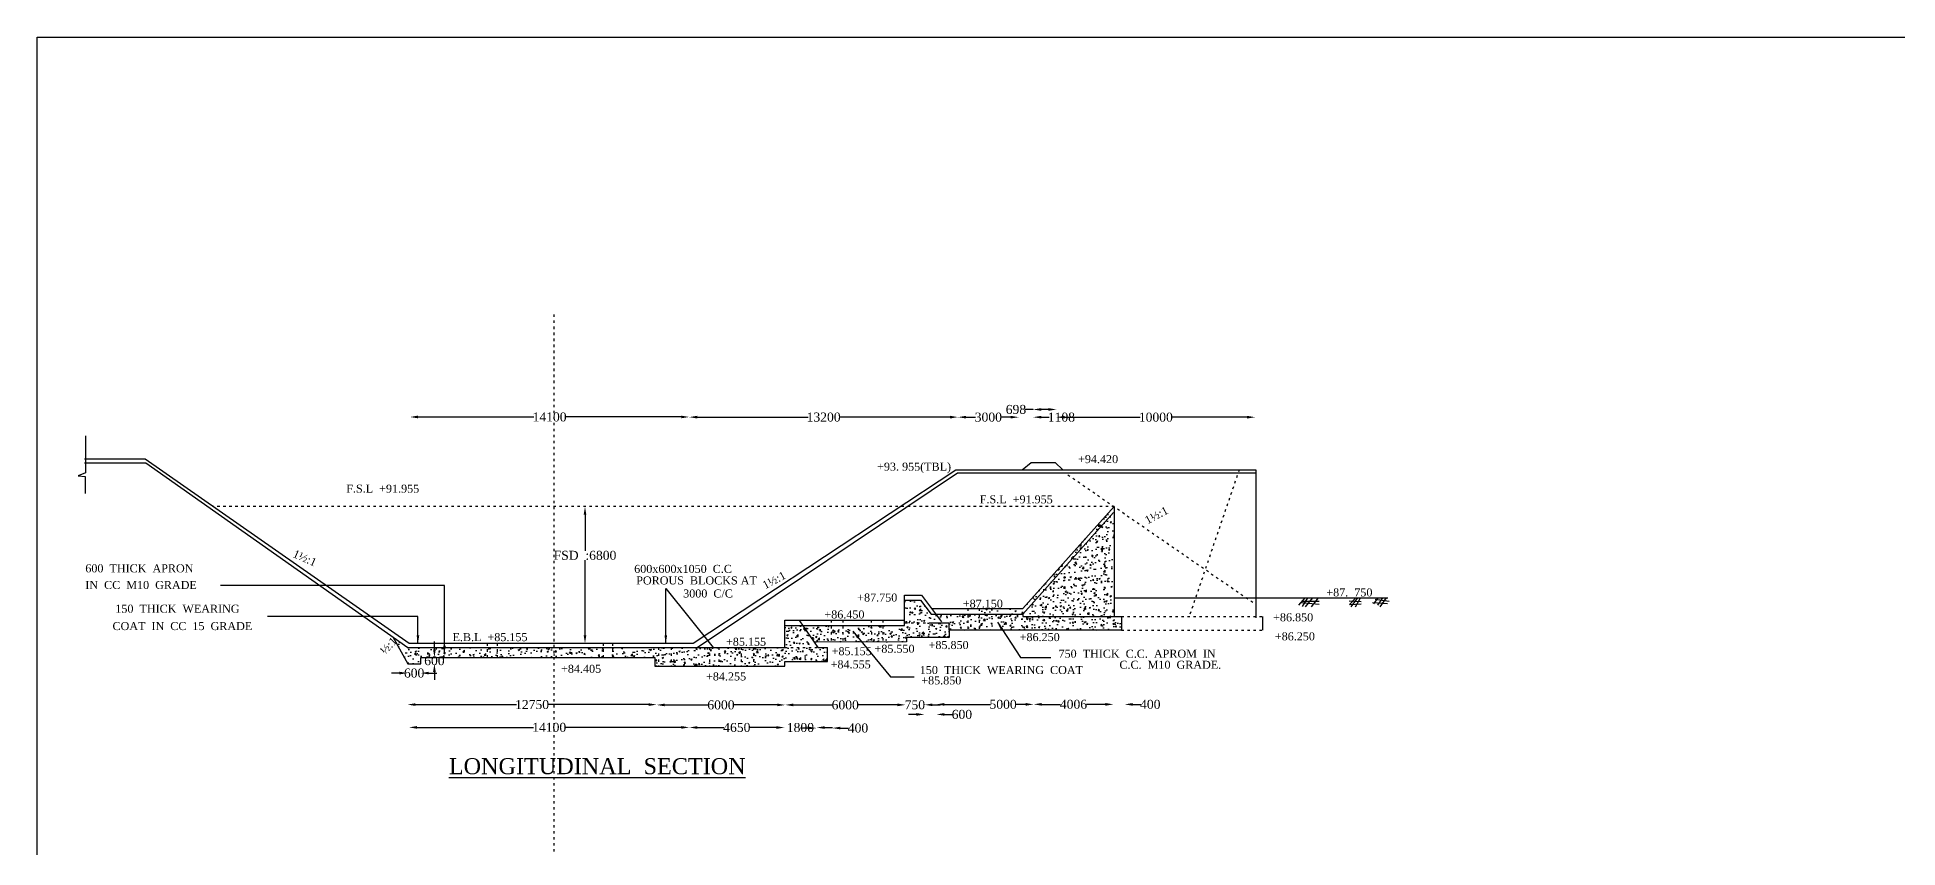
# Model space of a CAD drawing. Header units: millimetres. Extents: x 8946 to 179991, y 2465 to 113489.
# Drawn here: x 8946 to 101933, y 73013 to 113489 of the extents above; entities that cross this region are included whole.
import ezdxf

# ---------------------------------------------------------------- set-up
doc = ezdxf.new("R2010")
doc.units = ezdxf.units.MM
doc.header["$MEASUREMENT"] = 0
doc.header["$PDMODE"] = 66
doc.header["$PDSIZE"] = 170
doc.linetypes.add('ACAD_ISO03W100', pattern=[30, 12, -18])
for name, color, linetype in [('DIM', 5, 'Continuous'), ('DOT LINE', 3, 'ACAD_ISO03W100'), ('DWG. LINE', 1, 'Continuous'), ('HATCH', 2, 'Continuous'), ('TEXT', 7, 'Continuous')]:
    doc.layers.add(name, color=color, linetype=linetype)
doc.layers.add('TITLE', color=7, linetype='Continuous', lineweight=30)
doc.styles.get("Standard").update_dxf_attribs({"font": 'TIMES.TTF', "height": 450})
doc.dimstyles.get("Standard").update_dxf_attribs({"dimtxt": 450, "dimasz": 400, "dimexe": 0.18, "dimexo": 0.0625, "dimgap": 0.09, "dimtad": 0, "dimtih": 1, "dimtoh": 1, "dimdec": 1, "dimzin": 0, "dimdsep": 46, "dimtxsty": 'Standard', "dimcen": 0.09, "dimse1": 1, "dimse2": 1, "dimclrd": 5, "dimclre": 5, "dimclrt": 4, "dimadec": 0, "dimazin": 0, "dimtfac": 1, "dimtdec": 1, "dimtofl": 0, "dimtmove": 0, "dimatfit": 3, "dimfxl": 1, "dimtolj": 1, "dimtzin": 0, "dimarcsym": 0})
pattern_1 = [(50, (0, 0), (717.2602, -62.752), [75, -825]), (355, (0, 0), (-138.7513, 752.192), [60, -660]), (100.4514, (59.8, -5.2), (578.5094, 689.4395), [63.74, -701.142]), (46.1842, (0, 200), (1067.241, -165.519), [112.5, -1237.5]), (96.6356, (88.9, 186.2), (934.663, 974.118), [95.61, -1051.713]), (351.1842, (0, 200), (934.662, 974.119), [90, -990]), (21, (100, 150), (596.907, -402.619), [75, -825]), (326, (100, 150), (243.3153, 725.15), [60, -660]), (71.4514, (149.74, 116.45), (840.2226, 322.5305), [63.74, -701.142]), (37.5, (0, 0), (12.15986, 332.89385), [0, -652, 0, -670, 0, -662.5]), (7.5, (0, 0), (263.0695, 394.4117), [0, -382, 0, -637, 0, -252.5]), (327.5, (-223, 0), (533.82244, -22.5549), [0, -250, 0, -780, 0, -1035]), (317.5, (-323, 0), (583.1862, 100.105), [0, -325, 0, -518, 0, -735])]

# ---------------------------------------------------------------- blocks, each defined once
blk = doc.blocks.new('*D2')
at = {"layer": 'Defpoints', "color": 0}
for p in [(27574, 94514), (41530, 94525), (41530, 94514)]:
    blk.add_point(p, dxfattribs=at)
at = {"layer": 'DIM', "color": 5, "lineweight": -2}
for p, q in [((27974, 94525), (33772, 94525)), ((41130, 94525), (35332, 94525))]:
    blk.add_line(p, q, dxfattribs=at)
at = {"layer": 'DIM', "color": 5}
for points in [[(27974, 94592), (27974, 94459), (27574, 94525)], [(41130, 94592), (41130, 94459), (41530, 94525)]]:
    blk.add_solid(points, dxfattribs=at)
at = {"layer": 'DIM', "color": 4, "insert": (34552, 94525), "char_height": 450, "attachment_point": 5}
blk.add_mtext('\\A1;14100', dxfattribs=at)
blk = doc.blocks.new('*D3')
at = {"layer": 'Defpoints', "color": 0}
for p in [(41530, 94525), (54967, 94525), (54967, 94518)]:
    blk.add_point(p, dxfattribs=at)
at = {"layer": 'DIM', "color": 5, "lineweight": -2}
for p, q in [((41930, 94518), (47469, 94518)), ((54567, 94518), (49029, 94518))]:
    blk.add_line(p, q, dxfattribs=at)
at = {"layer": 'DIM', "color": 5}
for points in [[(41930, 94584), (41930, 94451), (41530, 94518)], [(54567, 94584), (54567, 94451), (54967, 94518)]]:
    blk.add_solid(points, dxfattribs=at)
at = {"layer": 'DIM', "color": 4, "insert": (48249, 94518), "char_height": 450, "attachment_point": 5}
blk.add_mtext('\\A1;13200', dxfattribs=at)
blk = doc.blocks.new('*D4')
at = {"layer": 'Defpoints', "color": 0}
for p in [(54963, 94517), (58000, 94517), (58000, 94515)]:
    blk.add_point(p, dxfattribs=at)
at = {"layer": 'DIM', "color": 5, "lineweight": -2}
for p, q in [((55363, 94515), (55842, 94515)), ((57600, 94515), (57120, 94515))]:
    blk.add_line(p, q, dxfattribs=at)
at = {"layer": 'DIM', "color": 5}
for points in [[(55363, 94582), (55363, 94449), (54963, 94515)], [(57600, 94582), (57600, 94449), (58000, 94515)]]:
    blk.add_solid(points, dxfattribs=at)
at = {"layer": 'DIM', "color": 4, "insert": (56481, 94515), "char_height": 450, "attachment_point": 5}
blk.add_mtext('\\A1;3000', dxfattribs=at)
blk = doc.blocks.new('*D5')
at = {"layer": 'Defpoints', "color": 0}
for p in [(58000, 94515), (58725, 94515), (58725, 94515)]:
    blk.add_point(p, dxfattribs=at)
at = {"layer": 'DIM', "color": 5, "lineweight": -2}
for p, q in [((57600, 94515), (57200, 94515)), ((59125, 94515), (59525, 94515))]:
    blk.add_line(p, q, dxfattribs=at)
at = {"layer": 'DIM', "color": 5}
for points in [[(57600, 94582), (57600, 94449), (58000, 94515)], [(59125, 94582), (59125, 94449), (58725, 94515)]]:
    blk.add_solid(points, dxfattribs=at)
at = {"layer": 'DIM', "color": 4, "insert": (60132, 94515), "char_height": 450, "attachment_point": 5}
blk.add_mtext('\\A1;1108', dxfattribs=at)
blk = doc.blocks.new('*D6')
at = {"layer": 'Defpoints', "color": 0}
for p in [(59887, 94900), (58725, 94485), (59887, 94485)]:
    blk.add_point(p, dxfattribs=at)
at = {"layer": 'DIM', "color": 5, "lineweight": -2}
for p, q in [((58725, 94900), (58325, 94900)), ((59487, 94900), (59125, 94900))]:
    blk.add_line(p, q, dxfattribs=at)
at = {"layer": 'DIM', "color": 5}
for points in [[(59125, 94966), (59125, 94833), (58725, 94900)], [(59487, 94966), (59487, 94833), (59887, 94900)]]:
    blk.add_solid(points, dxfattribs=at)
at = {"layer": 'DIM', "color": 4, "insert": (57860, 94900), "char_height": 450, "attachment_point": 5}
blk.add_mtext('\\A1;698', dxfattribs=at)
blk = doc.blocks.new('*D7')
at = {"layer": 'Defpoints', "color": 0}
for p in [(59887, 94472), (69816, 94514), (69816, 94472)]:
    blk.add_point(p, dxfattribs=at)
at = {"layer": 'DIM', "color": 5, "lineweight": -2}
for p, q in [((60287, 94514), (64072, 94514)), ((69416, 94514), (65631, 94514))]:
    blk.add_line(p, q, dxfattribs=at)
at = {"layer": 'DIM', "color": 5}
for points in [[(60287, 94580), (60287, 94447), (59887, 94514)], [(69416, 94580), (69416, 94447), (69816, 94514)]]:
    blk.add_solid(points, dxfattribs=at)
at = {"layer": 'DIM', "color": 4, "insert": (64852, 94514), "char_height": 450, "attachment_point": 5}
blk.add_mtext('\\A1;10000', dxfattribs=at)
blk = doc.blocks.new('*D8')
at = {"layer": 'Defpoints', "color": 0}
for p in [(28126, 82511), (28126, 82195), (28797, 82511)]:
    blk.add_point(p, dxfattribs=at)
at = {"layer": 'DIM', "color": 5, "lineweight": -2}
for p, q in [((28797, 82911), (28797, 83311)), ((28797, 81795), (28797, 81395))]:
    blk.add_line(p, q, dxfattribs=at)
at = {"layer": 'DIM', "color": 5}
for points in [[(28730, 82911), (28864, 82911), (28797, 82511)], [(28730, 81795), (28864, 81795), (28797, 82195)]]:
    blk.add_solid(points, dxfattribs=at)
at = {"layer": 'DIM', "color": 4, "insert": (28797, 82353), "char_height": 450, "attachment_point": 5}
blk.add_mtext('\\A1;600', dxfattribs=at)
blk = doc.blocks.new('*D9')
at = {"layer": 'Defpoints', "color": 0}
for p in [(27450, 81742), (28117, 81742), (28117, 81736)]:
    blk.add_point(p, dxfattribs=at)
at = {"layer": 'DIM', "color": 5, "lineweight": -2}
for p, q in [((27050, 81736), (26650, 81736)), ((28517, 81736), (28917, 81736))]:
    blk.add_line(p, q, dxfattribs=at)
at = {"layer": 'DIM', "color": 5}
for points in [[(27050, 81803), (27050, 81670), (27450, 81736)], [(28517, 81803), (28517, 81670), (28117, 81736)]]:
    blk.add_solid(points, dxfattribs=at)
at = {"layer": 'DIM', "color": 4, "insert": (27783, 81736), "char_height": 450, "attachment_point": 5}
blk.add_mtext('\\A1;600', dxfattribs=at)
blk = doc.blocks.new('*D10')
at = {"layer": 'Defpoints', "color": 0}
for p in [(27451, 80182), (39904, 80182), (39904, 80162)]:
    blk.add_point(p, dxfattribs=at)
at = {"layer": 'DIM', "color": 5, "lineweight": -2}
for p, q in [((27851, 80162), (32897, 80162)), ((39504, 80162), (34457, 80162))]:
    blk.add_line(p, q, dxfattribs=at)
at = {"layer": 'DIM', "color": 5}
for points in [[(27851, 80229), (27851, 80096), (27451, 80162)], [(39504, 80229), (39504, 80096), (39904, 80162)]]:
    blk.add_solid(points, dxfattribs=at)
at = {"layer": 'DIM', "color": 4, "insert": (33677, 80162), "char_height": 450, "attachment_point": 5}
blk.add_mtext('\\A1;12750', dxfattribs=at)
blk = doc.blocks.new('*D11')
at = {"layer": 'Defpoints', "color": 0}
for p in [(39904, 80162), (46331, 80162), (46331, 80145)]:
    blk.add_point(p, dxfattribs=at)
at = {"layer": 'DIM', "color": 5, "lineweight": -2}
for p, q in [((40304, 80145), (42479, 80145)), ((45931, 80145), (43756, 80145))]:
    blk.add_line(p, q, dxfattribs=at)
at = {"layer": 'DIM', "color": 5}
for points in [[(40304, 80212), (40304, 80079), (39904, 80145)], [(45931, 80212), (45931, 80079), (46331, 80145)]]:
    blk.add_solid(points, dxfattribs=at)
at = {"layer": 'DIM', "color": 4, "insert": (43117, 80145), "char_height": 450, "attachment_point": 5}
blk.add_mtext('\\A1;6000', dxfattribs=at)
blk = doc.blocks.new('*D12')
at = {"layer": 'Defpoints', "color": 0}
for p in [(46331, 80145), (52327, 80146), (52327, 80145)]:
    blk.add_point(p, dxfattribs=at)
at = {"layer": 'DIM', "color": 5, "lineweight": -2}
for p, q in [((46731, 80146), (48691, 80146)), ((51927, 80146), (49967, 80146))]:
    blk.add_line(p, q, dxfattribs=at)
at = {"layer": 'DIM', "color": 5}
for points in [[(46731, 80212), (46731, 80079), (46331, 80146)], [(51927, 80212), (51927, 80079), (52327, 80146)]]:
    blk.add_solid(points, dxfattribs=at)
at = {"layer": 'DIM', "color": 4, "insert": (49329, 80146), "char_height": 450, "attachment_point": 5}
blk.add_mtext('\\A1;6000', dxfattribs=at)
blk = doc.blocks.new('*D13')
at = {"layer": 'Defpoints', "color": 0}
for p in [(52327, 80146), (53288, 80151), (53288, 80146)]:
    blk.add_point(p, dxfattribs=at)
at = {"layer": 'DIM', "color": 5, "lineweight": -2}
for p, q in [((51927, 80151), (51527, 80151)), ((53688, 80151), (54088, 80151))]:
    blk.add_line(p, q, dxfattribs=at)
at = {"layer": 'DIM', "color": 5}
for points in [[(51927, 80217), (51927, 80084), (52327, 80151)], [(53688, 80217), (53688, 80084), (53288, 80151)]]:
    blk.add_solid(points, dxfattribs=at)
at = {"layer": 'DIM', "color": 4, "insert": (52808, 80151), "char_height": 450, "attachment_point": 5}
blk.add_mtext('\\A1;750', dxfattribs=at)
blk = doc.blocks.new('*D14')
at = {"layer": 'Defpoints', "color": 0}
for p in [(53288, 80151), (53888, 80151), (53888, 79671)]:
    blk.add_point(p, dxfattribs=at)
at = {"layer": 'DIM', "color": 5, "lineweight": -2}
for p, q in [((52888, 79671), (52488, 79671)), ((54288, 79671), (54688, 79671))]:
    blk.add_line(p, q, dxfattribs=at)
at = {"layer": 'DIM', "color": 5}
for points in [[(52888, 79738), (52888, 79604), (53288, 79671)], [(54288, 79738), (54288, 79604), (53888, 79671)]]:
    blk.add_solid(points, dxfattribs=at)
at = {"layer": 'DIM', "color": 4, "insert": (55160, 79671), "char_height": 450, "attachment_point": 5}
blk.add_mtext('\\A1;600', dxfattribs=at)
blk = doc.blocks.new('*D15')
at = {"layer": 'Defpoints', "color": 0}
for p in [(53888, 80160), (58749, 80173), (58749, 80160)]:
    blk.add_point(p, dxfattribs=at)
at = {"layer": 'DIM', "color": 5, "lineweight": -2}
for p, q in [((54288, 80173), (56582, 80173)), ((58349, 80173), (57856, 80173))]:
    blk.add_line(p, q, dxfattribs=at)
at = {"layer": 'DIM', "color": 5}
for points in [[(54288, 80240), (54288, 80106), (53888, 80173)], [(58349, 80240), (58349, 80106), (58749, 80173)]]:
    blk.add_solid(points, dxfattribs=at)
at = {"layer": 'DIM', "color": 4, "insert": (57219, 80173), "char_height": 450, "attachment_point": 5}
blk.add_mtext('\\A1;5000', dxfattribs=at)
blk = doc.blocks.new('*D16')
at = {"layer": 'Defpoints', "color": 0}
for p in [(58749, 80173), (62724, 80175), (62724, 80173)]:
    blk.add_point(p, dxfattribs=at)
at = {"layer": 'DIM', "color": 5, "lineweight": -2}
for p, q in [((59149, 80175), (60090, 80175)), ((62324, 80175), (61383, 80175))]:
    blk.add_line(p, q, dxfattribs=at)
at = {"layer": 'DIM', "color": 5}
for points in [[(59149, 80242), (59149, 80108), (58749, 80175)], [(62324, 80242), (62324, 80108), (62724, 80175)]]:
    blk.add_solid(points, dxfattribs=at)
at = {"layer": 'DIM', "color": 4, "insert": (60736, 80175), "char_height": 450, "attachment_point": 5}
blk.add_mtext('\\A1;4006', dxfattribs=at)
blk = doc.blocks.new('*D17')
at = {"layer": 'Defpoints', "color": 0}
for p in [(62724, 80175), (63294, 80175), (63294, 80173)]:
    blk.add_point(p, dxfattribs=at)
at = {"layer": 'DIM', "color": 5, "lineweight": -2}
for p, q in [((62324, 80173), (61924, 80173)), ((63694, 80173), (64094, 80173))]:
    blk.add_line(p, q, dxfattribs=at)
at = {"layer": 'DIM', "color": 5}
for points in [[(62324, 80240), (62324, 80106), (62724, 80173)], [(63694, 80240), (63694, 80106), (63294, 80173)]]:
    blk.add_solid(points, dxfattribs=at)
at = {"layer": 'DIM', "color": 4, "insert": (64575, 80173), "char_height": 450, "attachment_point": 5}
blk.add_mtext('\\A1;400', dxfattribs=at)
blk = doc.blocks.new('*D18')
at = {"layer": 'Defpoints', "color": 0}
for p in [(27526, 79038), (41542, 79038), (41542, 79024)]:
    blk.add_point(p, dxfattribs=at)
at = {"layer": 'DIM', "color": 5, "lineweight": -2}
for p, q in [((27926, 79024), (33754, 79024)), ((41142, 79024), (35314, 79024))]:
    blk.add_line(p, q, dxfattribs=at)
at = {"layer": 'DIM', "color": 5}
for points in [[(27926, 79091), (27926, 78958), (27526, 79024)], [(41142, 79091), (41142, 78958), (41542, 79024)]]:
    blk.add_solid(points, dxfattribs=at)
at = {"layer": 'DIM', "color": 4, "insert": (34534, 79024), "char_height": 450, "attachment_point": 5}
blk.add_mtext('\\A1;14100', dxfattribs=at)
blk = doc.blocks.new('*D19')
at = {"layer": 'Defpoints', "color": 0}
for p in [(41542, 79024), (46280, 79024), (46280, 79018)]:
    blk.add_point(p, dxfattribs=at)
at = {"layer": 'DIM', "color": 5, "lineweight": -2}
for p, q in [((41942, 79018), (43264, 79018)), ((45880, 79018), (44559, 79018))]:
    blk.add_line(p, q, dxfattribs=at)
at = {"layer": 'DIM', "color": 5}
for points in [[(41942, 79085), (41942, 78952), (41542, 79018)], [(45880, 79085), (45880, 78952), (46280, 79018)]]:
    blk.add_solid(points, dxfattribs=at)
at = {"layer": 'DIM', "color": 4, "insert": (43911, 79018), "char_height": 450, "attachment_point": 5}
blk.add_mtext('\\A1;4650', dxfattribs=at)
blk = doc.blocks.new('*D20')
at = {"layer": 'Defpoints', "color": 0}
for p in [(46280, 79018), (47896, 79018), (47896, 79016)]:
    blk.add_point(p, dxfattribs=at)
at = {"layer": 'DIM', "color": 5, "lineweight": -2}
for p, q in [((45880, 79016), (45480, 79016)), ((48296, 79016), (48696, 79016))]:
    blk.add_line(p, q, dxfattribs=at)
at = {"layer": 'DIM', "color": 5}
for points in [[(45880, 79082), (45880, 78949), (46280, 79016)], [(48296, 79082), (48296, 78949), (47896, 79016)]]:
    blk.add_solid(points, dxfattribs=at)
at = {"layer": 'DIM', "color": 4, "insert": (47088, 79016), "char_height": 450, "attachment_point": 5}
blk.add_mtext('\\A1;1800', dxfattribs=at)
blk = doc.blocks.new('*D21')
at = {"layer": 'Defpoints', "color": 0}
for p in [(47896, 79016), (48685, 79016), (48685, 78990)]:
    blk.add_point(p, dxfattribs=at)
at = {"layer": 'DIM', "color": 5, "lineweight": -2}
for p, q in [((47496, 78990), (47096, 78990)), ((49085, 78990), (49485, 78990))]:
    blk.add_line(p, q, dxfattribs=at)
at = {"layer": 'DIM', "color": 5}
for points in [[(47496, 79057), (47496, 78923), (47896, 78990)], [(49085, 79057), (49085, 78923), (48685, 78990)]]:
    blk.add_solid(points, dxfattribs=at)
at = {"layer": 'DIM', "color": 4, "insert": (49966, 78990), "char_height": 450, "attachment_point": 5}
blk.add_mtext('\\A1;400', dxfattribs=at)
blk = doc.blocks.new('*D22')
at = {"layer": 'Defpoints', "color": 0}
for p in [(36323, 90050), (36323, 90050), (36323, 83224)]:
    blk.add_point(p, dxfattribs=at)
at = {"layer": 'DIM', "color": 5, "lineweight": -2}
for p, q in [((36323, 89650), (36323, 87842)), ((36323, 83624), (36323, 87382))]:
    blk.add_line(p, q, dxfattribs=at)
at = {"layer": 'DIM', "color": 5}
for points in [[(36256, 89650), (36389, 89650), (36323, 90050)], [(36256, 83624), (36389, 83624), (36323, 83224)]]:
    blk.add_solid(points, dxfattribs=at)
at = {"layer": 'DIM', "color": 4, "insert": (36323, 87612), "char_height": 450, "attachment_point": 5}
blk.add_mtext('\\A1;FSD  :6800', dxfattribs=at)

msp = doc.modelspace()

# ---------------------------------------------------------------- hatches: boundary and pattern name
at = {"layer": 'HATCH'}
h = msp.add_hatch(dxfattribs=at)
h.set_pattern_fill('AR-CONC', color=256, scale=100, style=0)
h.set_pattern_definition(pattern_1)
h.paths.add_polyline_path([(62765.5, 90049.5), (58211, 84968), (56030, 84968), (56030, 84682), (58202, 84682), (58202, 84562), (62765.5, 84562)])
h.paths.add_polyline_path([(63131.5, 84562), (58202, 84562), (58202, 84682), (56030, 84682), (56030, 83886.5), (63131.5, 83886.5)])
h.paths.add_polyline_path([(56030, 84682), (55454, 84682), (55454, 83886.5), (56030, 83886.5)])
h = msp.add_hatch(dxfattribs=at)
h.set_pattern_fill('AR-CONC', color=256, scale=100, style=0)
h.set_pattern_definition(pattern_1)
h.paths.add_polyline_path([(42547.5, 83009.5), (41920.5, 83009.5), (40633.5, 83009.5), (40633.5, 82088), (42547.5, 82088)])
h.paths.add_polyline_path([(44124, 83009.5), (43015.5, 83009.5), (43015.5, 82088), (44124, 82088)])
h.paths.add_polyline_path([(48448, 83009.5), (47982, 83009.5), (46306, 83009.5), (44746, 83009.5), (44746, 82088), (46302, 82088), (46302, 82320.5), (48448, 82320.5)])
h.paths.add_polyline_path([(44746, 83009.5), (44124, 83009.5), (44124, 82088), (44746, 82088)])
h.paths.add_polyline_path([(43015.5, 83009.5), (42547.5, 83009.5), (42547.5, 82088), (43015.5, 82088)])
h.paths.add_polyline_path([(47219.43, 84116.5), (46306, 84116.5), (46306, 83009.5), (47982, 83009.5)])
h.paths.add_polyline_path([(48623.91, 84116.5), (47219.43, 84116.5), (47793.97, 83282.46), (48625.18, 83283.73)])
h.paths.add_polyline_path([(49209.23, 84116.5), (48623.91, 84116.5), (48625.18, 83283.73), (49210.5, 83284.62)])
h.paths.add_polyline_path([(50632.73, 84116.5), (49209.23, 84116.5), (49210.5, 83284.62), (50634, 83286.8)])
h.paths.add_polyline_path([(51213.27, 84116.5), (50632.73, 84116.5), (50634, 83286.8), (51214.54, 83287.69)])
h.paths.add_polyline_path([(54527, 83886.5), (54527, 84229.5), (53639, 84229.5), (52295.5, 84229.5), (52295.5, 84116.5), (51213.27, 84116.5), (51214.54, 83287.69), (52398, 83289.5), (52398, 83511.5), (54527, 83511.5)])
h.paths.add_polyline_path([(53630.5, 84682), (53096.5, 85373), (52295.5, 85373), (52295.5, 84229.5), (53639, 84229.5), (54527, 84229.5), (54527, 83886.5), (55454, 83886.5), (55454, 84682)])
h = msp.add_hatch(dxfattribs=at)
h.set_pattern_fill('AR-CONC', color=256, scale=100, style=0)
h.set_pattern_definition(pattern_1)
h.paths.add_polyline_path([(39808, 82511), (39808, 82088), (39996.5, 82088), (39996.5, 83009.5), (37692.5, 83009.5), (37692.5, 82511)])
h.paths.add_polyline_path([(37237.5, 82511), (37237.5, 83009.5), (27474, 83009.5), (26720.53, 83540.69), (27469, 82195), (28126, 82195), (28126, 82511)])
h = msp.add_hatch(dxfattribs=at)
h.set_pattern_fill('AR-CONC', color=256, scale=100, style=0)
h.set_pattern_definition(pattern_1)
h.paths.add_polyline_path([(40633.5, 82088), (40633.5, 83009.5), (39996.5, 83009.5), (39996.5, 82088)])

# ---------------------------------------------------------------- linework, layer by layer
at = {"layer": 'DOT LINE', "ltscale": 10}
for points in [[(34762.15, 99638.8), (34762.15, 40530.36)], [(60461.86, 91637.41), (69747.34, 85236.89)], [(69017, 91892), (66510.78, 84543.71)], [(62765.5, 90049.5), (17761.42, 90049.5)], [(55454, 84968), (55454, 83886.5)], [(56030, 84968), (56030, 83886.5)], [(48623.5, 84383), (48625.18, 83283.73)], [(49208.82, 84383.9), (49210.5, 83284.62)], [(50632.32, 84383), (50634, 83283.73)], [(51212.86, 84386.96), (51214.54, 83287.69)], [(53639, 84229.5), (52295.5, 84229.5)], [(63131.5, 84562), (70177.98, 84562)], [(63131.5, 83886.5), (70177.98, 83886.5)], [(31432, 83223.5), (31432, 82511)], [(31927, 83223.5), (31927, 82511)], [(37237.5, 83223.5), (37237.5, 82511)], [(37692.5, 83223.5), (37692.5, 82511)], [(39996.5, 83009.5), (39996.5, 82088)], [(40633.5, 83009), (40633.5, 82087.5)], [(42547.5, 83009), (42547.5, 82087.5)], [(43015.5, 83009.5), (43015.5, 82088)], [(44124, 83009.5), (44124, 82088)], [(44746, 83009.5), (44746, 82088)], [(46306, 83009.5), (47982, 83009.5)]]:
    msp.add_lwpolyline(points, dxfattribs=at)
at = {"layer": 'DWG. LINE'}
for points in [[(11353.5, 93584), (11353.5, 91742.5), (10989.5, 91591.5), (11350, 91551), (11350, 90707.5)], [(11301, 92441), (14336, 92441), (27538.5, 83223.5), (41720.5, 83223.5), (54855.5, 91892), (69845.5, 91892), (69845.5, 85478)], [(11314, 92241), (14379.5, 92241), (27474, 83009.5), (41920.5, 83009.5), (54941.5, 91737.5), (69845.5, 91737.5)], [(58164.51, 91892), (58615.37, 92258.61), (59823.03, 92258.61), (60204.12, 91892)], [(52295.5, 85373), (53096.5, 85373), (53630.5, 84682), (58202, 84682), (62735, 89755)], [(53634.75, 84968), (58211, 84968), (62765.5, 90049.5), (62765.5, 84521)], [(46306, 84116.5), (52295.5, 84116.5), (52295.5, 85633), (53137.5, 85633), (54132, 84303)], [(58202, 84682), (58202, 84562), (63131.5, 84562), (63131.5, 83886.5), (54527, 83886.5), (54527, 84229.5), (53639, 84229.5)], [(62765.5, 85487.4), (76438.33, 85487.4)], [(69845.5, 85478), (69845.5, 84488.86)], [(41920.5, 83009.5), (46306, 83009.5), (46306, 84383), (52295.5, 84383)], [(47982, 83009.5), (47066.5, 84338.5)], [(54527, 83886.5), (54527, 83511.5), (52398, 83511.5), (52398, 83289.5), (47793.97, 83282.46)], [(70177.98, 84562), (70177.98, 83886.5)], [(26720.53, 83540.69), (27469, 82195), (28126, 82195), (28126, 82511), (39808, 82511), (39808, 82088), (46302, 82088), (46302, 82320.5), (48448, 82320.5), (48448, 83009.5)], [(47982, 83009.5), (48448, 83009.5)]]:
    msp.add_lwpolyline(points, dxfattribs=at)
at = {"layer": 'HATCH'}
for points in [[(71991.04, 85122.44), (72314.95, 85487.4)], [(72106.95, 85253.03), (73021.42, 85184.81)], [(72132.64, 85328.22), (73011.59, 85324.29)], [(72177.72, 85058.26), (72453.15, 85487.4)], [(72337.14, 85041.4), (72702.88, 85487.4)], [(72637.99, 85043.36), (72978.16, 85487.4)], [(74507.11, 85351.11), (75109.8, 85310.05)], [(74524.72, 85153.65), (74839.76, 85487.4)], [(74524.72, 85153.65), (75109.8, 85188.84)], [(74606.9, 85038.3), (74945.43, 85487.4)], [(74822.15, 85044.16), (75082.41, 85487.4)], [(75677.68, 85263.38), (76425.18, 85218.41)], [(75742.26, 85200.81), (75961.42, 85487.4)], [(75810.74, 85419.78), (76513.24, 85331.8)], [(75945.76, 85130.43), (76204.06, 85487.4)], [(76061.22, 85040.5), (76388, 85487.4)]]:
    msp.add_lwpolyline(points, dxfattribs=at)
at = {"layer": 'TITLE'}
msp.add_lwpolyline([(8945.6, 113489.04), (179128.64, 113489.04), (179128.64, 2465.35), (8945.6, 2465.35)], close=True, dxfattribs=at)

# ---------------------------------------------------------------- texts
at = {"layer": 'TEXT'}
for s, p in [('+93. 955(TBL)', (50921.52, 91845.28)), ('+94.420', (60964.66, 92221.8)), ('F.S.L  +91.955', (24389.31, 90746.71)), ('F.S.L  +91.955', (56052.27, 90212.65)), ('600  THICK  APRON', (11349.29, 86766.63)), ('600x600x1050  C.C', (38781.11, 86739.52)), ('POROUS  BLOCKS AT  ', (38883.3, 86162.95)), ('IN  CC  M10  GRADE', (11349.29, 85935.6)), ('3000  C/C', (41229.8, 85510.96)), ('+87.750', (49927.64, 85308.08)), ('+87.  750', (73372.52, 85564.64)), ('150  THICK  WEARING', (12849.02, 84752)), ('+86.450', (48287.83, 84463.83)), ('+87.150', (55205.22, 85002.86)), ('+86.850', (70712.89, 84320.28)), ('COAT  IN  CC  15  GRADE', (12710.39, 83883.19)), ('E.B.L  +85.155', (29703.77, 83331.46)), ('+86.250', (58047.05, 83332.88)), ('+86.250', (70800.23, 83370.17)), ('+85.155', (43370.15, 83098.58)), ('+85.155', (48649.95, 82629.33)), ('+85.550', (50791.6, 82750.44)), ('+85.850', (53493.74, 82935.74)), ('750  THICK  C.C.  APROM  IN', (59988.14, 82503.55)), ('+84.405', (35126.85, 81749.64)), ('+84.555', (48600.35, 81970.95)), ('150  THICK  WEARING  COAT', (53054.53, 81689.19)), ('C.C.  M10  GRADE.', (63033.46, 81951.88)), ('+84.255', (42372.86, 81368.62)), ('+85.850', (53129.38, 81171.14))]:
    msp.add_text(s, height=400, dxfattribs=at).set_placement(p)
for s, rotation, p in [('1½:1', 27.9147284, (64432.58, 89155.58)), ('1½:1', 336.0566767, (21678.33, 87547.56)), ('1½:1', 27.9147284, (45323.75, 85914.18)), ('½:1', 46.8098244, (26332.84, 82627.98))]:
    msp.add_text(s, height=400, rotation=rotation, dxfattribs=at).set_placement(p)
at = {"layer": 'TITLE'}
msp.add_text('%%ULONGITUDINAL  SECTION', height=800, dxfattribs=at).set_placement((29517.67, 76687.64))

# ---------------------------------------------------------------- dimensions: what is measured, and where the dimension line sits
at = {"layer": 'DIM'}
for base, p1, p2, angle, text, picture, middle in [((59887.24, 94899.57), (58725.28, 94485.23), (59887.24, 94485.23), 0, '698', '*D6', (57860.26, 94899.57)), ((36322.68, 90049.5), (36322.68, 83223.5), (36322.68, 90049.5), 90, 'FSD  :6800', '*D22', (36322.68, 87611.72)), ((28797.12, 82511), (28126, 82195), (28126, 82511), 90, '600', '*D8', (28797.12, 82353)), ((28116.63, 81736.42), (27450.14, 81742.04), (28116.63, 81742.04), 0, '600', '*D9', (27783.39, 81736.42)), ((53887.74, 79671.04), (53288.07, 80150.59), (53887.74, 80150.59), 0, '600', '*D14', (55160.05, 79671.04)), ((58748.81, 80173.01), (53887.74, 80159.75), (58748.81, 80159.75), 0, '5000', '*D15', (57218.75, 80173.01))]:
    dim = msp.add_linear_dim(base=base, p1=p1, p2=p2, angle=angle, text=text, dimstyle='Standard', dxfattribs=at)
    dim.commit()
    dim.dimension.update_dxf_attribs({"geometry": picture, "text_midpoint": middle, "dimtype": 161})
for p1, p2, distance, text, picture, middle in [((27574.33, 94514.35), (41529.85, 94514.35), 11.02, '14100', '*D2', (34552.09, 94525.38)), ((41529.85, 94525.38), (54967.41, 94525.38), -7.82, '13200', '*D3', (48248.63, 94517.56)), ((54962.74, 94516.79), (57999.62, 94516.79), -1.41, '3000', '*D4', (56481.18, 94515.37)), ((57999.62, 94515.37), (58725.28, 94515.37), 0, '1108', '*D5', (60131.75, 94515.37)), ((59887.24, 94471.61), (69815.89, 94471.61), 42.17, '10000', '*D7', (64851.57, 94513.79)), ((27451.07, 80181.89), (39903.69, 80181.89), -19.54, '12750', '*D10', (33677.38, 80162.35)), ((39903.69, 80162.35), (46331.02, 80162.35), -16.98, '6000', '*D11', (43117.36, 80145.38)), ((46331.02, 80145.38), (52327, 80145.38), 0.4, '6000', '*D12', (49329.01, 80145.78)), ((52327, 80145.78), (53288.07, 80145.78), 4.81, '750', '*D13', (52807.53, 80150.59)), ((58748.81, 80173.01), (62723.73, 80173.01), 2, '4006', '*D16', (60736.27, 80175.01)), ((62723.73, 80175.01), (63293.78, 80175.01), -2.1, '400', '*D17', (64575.18, 80172.91)), ((27525.91, 79038.45), (41542.43, 79038.45), -14.15, '14100', '*D18', (34534.17, 79024.3)), ((41542.43, 79024.3), (46279.89, 79024.3), -5.88, '4650', '*D19', (43911.16, 79018.42)), ((46279.89, 79018.42), (47895.92, 79018.42), -2.61, '1800', '*D20', (47087.9, 79015.81)), ((47895.92, 79015.81), (48685.06, 79015.81), -25.91, '400', '*D21', (49966.45, 78989.9))]:
    dim = msp.add_aligned_dim(p1=p1, p2=p2, distance=distance, text=text, dimstyle='Standard', dxfattribs=at)
    dim.commit()
    dim.dimension.update_dxf_attribs({"geometry": picture, "text_midpoint": middle})

# ---------------------------------------------------------------- leaders
for points in [[(29300.02, 82705.86), (29300.02, 86101.43), (18112.22, 86101.43)], [(40360.13, 83223.5), (40360.13, 85965.35), (42725.86, 83009.5)], [(27973.55, 83223.5), (27973.55, 84553.55), (20456.62, 84553.55)], [(49715.94, 83820.9), (51593.91, 81546.24), (52772.45, 81546.24)], [(56932.64, 84274.78), (58091.92, 82516.87), (59603.6, 82516.87)]]:
    msp.add_leader(points, dimstyle='Standard', override={"dimgap": 0.09, "dimtad": 0}, dxfattribs=at)

doc.saveas('drawing.dxf')
